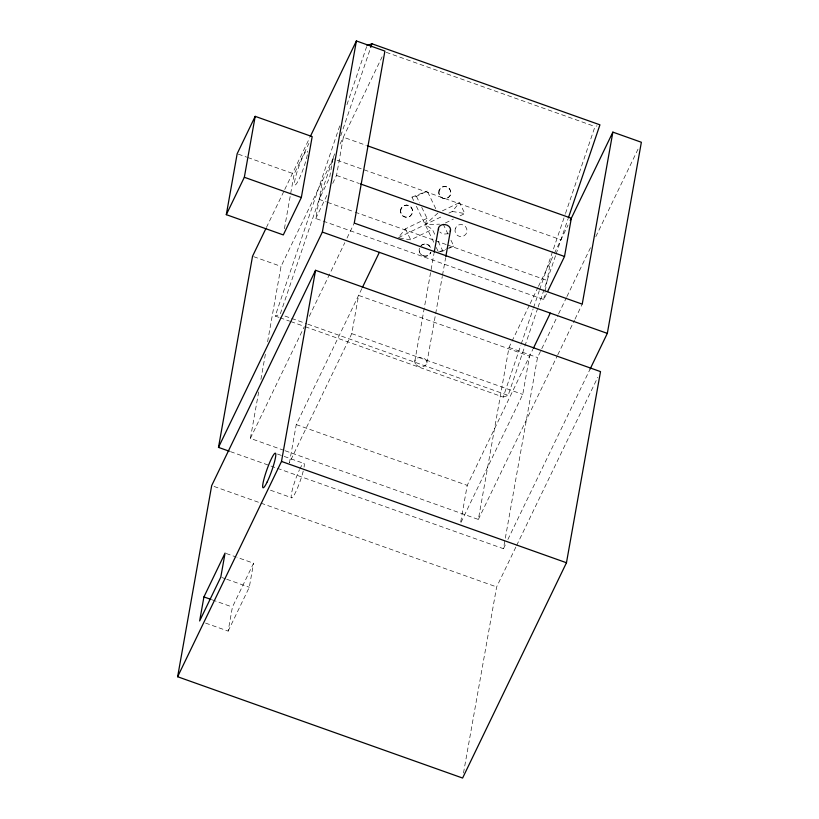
<?xml version="1.0" encoding="UTF-8"?>
<svg xmlns="http://www.w3.org/2000/svg" width="819" height="819" viewBox="0 0 819 819"><rect width="100%" height="100%" fill="white"/><g stroke="black" fill="none" stroke-linecap="round" stroke-linejoin="round"><path stroke-width="0.61" stroke-dasharray="4.09 3.07" d="M284.408 228.706L294.154 173.997L308.906 143.407M283.988 450.348L250.389 438.4L258.671 391.953M260.903 379.392L265.376 354.279M267.608 341.728L281.03 266.39L332.964 158.732L560.933 239.783M205.579 623.085L228.143 631.101L232.422 607.053L253.573 563.216L236.947 557.309M228.143 631.101L249.293 587.264L253.573 563.216M546.478 293.878L543.744 299.539L315.765 218.489L322.573 180.262M332.964 158.732L329.555 177.846L319.175 199.375L326.371 201.935M332.719 183.364L336.537 175.43L343.356 137.203L366.144 145.311M361.855 288.605L296.253 424.59L289.445 462.817L351.771 333.63L358.579 295.403L529.555 356.183L522.747 394.41L460.421 523.597L467.229 485.37L532.831 349.385M414.783 361.281L433.988 253.501M426.873 362.971L442.28 276.494M442.495 275.235L445.628 257.698M285.186 450.778L478.357 519.451L508.998 347.44L529.565 304.801M543.744 299.539L545.014 292.373M545.229 291.175L550.552 261.312M463.493 773.023L496.642 586.926L516.083 546.621M277.406 468.335L503.45 548.699L537.499 357.565L558.046 314.967M421.754 207.34L427.047 218.335L425.235 224.621L432.35 229.33L435.534 235.923M278.829 317.322L275.225 316.042L339.987 125.184M346.959 104.658L366.625 46.693M334.602 153.9L280.17 314.332L275.225 316.042M340.765 135.739L370.331 48.618M305.221 326.709L503.204 397.092L520.833 345.147M521.242 343.939L533.128 308.896M533.538 307.688L539.281 290.776M539.69 289.568L565.09 214.691M565.499 213.483L595.004 126.535L596.979 125.85M503.204 397.092L508.138 395.382L537.704 308.261M538.114 307.053L555.661 255.323M556.07 254.125L567.915 219.216M266.421 227.477L284.193 190.632M284.746 189.476L309.746 137.664M340.069 144.001L382.125 56.818M315.765 218.489L327.795 193.56M250.389 438.4L304.269 326.72M309.265 316.359L344.809 242.67M347.031 238.063L354.258 223.096M530.128 303.654L537.909 287.52M538.462 286.363L553.828 254.514M554.371 253.378L568.038 225.051M558.609 313.82L566.379 297.696M566.932 296.55L590.816 247.041M595.822 236.671L638.585 148.014M478.357 519.451L557.237 355.958M557.79 354.801L574.447 320.26M575.01 319.113L582.227 304.146M503.45 548.699L505.671 544.092M507.893 539.486L590.1 369.082M516.635 545.474L597.737 377.375M427.047 218.335L405.415 228.859L398.188 237.776L443.263 215.847M448.904 213.104L452.283 211.456L459.51 202.539L464.803 213.534L457.975 216.861M437.868 213.073L425.235 224.621L439.588 224.171M413.636 200.563L411.977 197.133L416.451 196.345L427.262 191.083L435.749 208.671M442.424 210.852L459.51 202.539M399.447 237.981L410.718 239.854L432.35 229.33M445.444 222.952L453.419 219.072M436.281 247.522L438.493 252.098L445.116 250.266M449.447 248.157L453.777 246.048L450.593 239.455M411.977 197.133L427.262 191.083M438.493 252.098L445.546 249.314M446.724 248.843L453.777 246.048M452.283 211.456L464.803 213.534M386.23 52.314L595.004 126.535M336.537 175.43L359.336 183.538M238.339 154.156L246.652 157.115M247.84 157.535L294.154 173.997M327.569 202.365L353.972 211.752M355.17 212.172L434.357 240.325M435.554 240.755L446.355 244.594M447.553 245.024L547.143 280.426M253.726 256.685L281.03 266.39M508.998 347.44L537.499 357.565M351.771 333.63L522.747 394.41M284.981 316.052L306.644 323.751M307.842 324.181L508.138 395.382M280.026 317.752L289.629 321.161M290.827 321.591L304.023 326.279M296.253 424.59L467.229 485.37M277.467 454.043L303.593 463.329M230.518 451.658L276.208 467.905M270.516 490.212L291.892 497.819M214.087 486.466L259.777 502.712M260.974 503.142L496.642 586.926M226.259 553.511L235.759 556.889M221.98 577.559L225.542 578.828M226.73 579.248L249.293 587.264M212.244 599.877L232.422 607.053M443.171 224.058L448.474 235.053M416.451 196.345L419.625 202.938M438.185 241.421L442.956 251.31M416.4 206.296L434.07 242.936M405.415 228.859L410.718 239.854M307.299 154.801A18.315 2.457 -70.4 0 1 296.58 183.569A18.315 2.457 -70.4 0 1 298.618 167.24A18.315 2.457 -70.4 0 1 307.616 152.273M299.785 469.103A18.315 2.457 -70.4 0 1 303.972 467.649M303.235 471.058A18.315 2.457 -70.4 0 1 294.779 493.867A18.315 2.457 -70.4 0 1 291.605 492.977A18.315 2.457 -70.4 0 1 299.375 469.973M448.392 233.19A6.102 4.709 10.1 0 1 439.844 231.992M420.229 246.611A6.102 6.009 70.9 0 1 431.132 248.935M421.161 245.465A6.102 6.009 70.9 0 1 430.538 247.461M439.168 190.53A6.102 6.009 70.9 0 0 446.027 198.546A6.102 6.009 70.9 0 0 449.406 188.585A6.102 6.009 70.9 0 0 439.168 190.53M400.921 209.132A6.102 6.009 70.9 0 0 407.78 217.148A6.102 6.009 70.9 0 0 411.158 207.197A6.102 6.009 70.9 0 0 400.921 209.132M423.28 255.804A6.102 6.009 70.9 0 0 430.927 252.088A6.102 6.009 70.9 0 1 423.177 255.835A6.102 6.009 70.9 0 1 419.43 248.065A6.102 6.009 70.9 0 0 423.28 255.804M455.303 228.542A6.102 6.009 70.9 0 0 462.162 236.558A6.102 6.009 70.9 0 0 465.54 226.597A6.102 6.009 70.9 0 0 455.303 228.542M439.066 190.561A6.102 6.009 70.9 0 0 445.935 198.577A6.102 6.009 70.9 0 0 449.314 188.626A6.102 6.009 70.9 0 0 439.066 190.561M400.819 209.173A6.102 6.009 70.9 0 0 407.678 217.189A6.102 6.009 70.9 0 0 411.056 207.227A6.102 6.009 70.9 0 0 400.819 209.173M416.185 364.844A6.102 4.709 10.1 0 0 426.525 364.158A6.102 4.709 10.1 0 0 419.778 357.391A6.102 4.709 10.1 0 0 416.185 364.844"/><path stroke-width="1.23" d="M226.31 214.66L237.162 153.737L255.19 116.349L312.182 136.619L301.331 197.533L283.302 234.92L226.31 214.66L244.338 177.273L255.19 116.349M177.631 676.74L211.681 485.616L315.55 270.301L600.511 371.611L566.461 562.745L462.602 778.05L177.631 676.74L281.501 461.435L315.55 270.301M229.31 451.238L218.489 447.389L252.539 256.255L265.868 228.624M203.931 596.918L199.641 620.976L220.792 577.139L225.071 553.091L203.931 596.918L211.056 599.457M218.489 447.389L322.358 232.074L356.398 40.95L384.899 51.085L354.258 223.096L582.227 304.146L612.868 132.125L641.369 142.26L607.319 333.384L590.1 369.082M434.213 252.252L438.452 228.44M445.853 256.439L450.542 230.119M547.563 291.605L564.516 256.48L571.324 218.253L367.352 145.741M370.741 47.41L371.969 43.776L599.938 124.826L568.325 218.008M310.299 136.517L356.398 40.95M362.397 287.469L379.351 252.344M570.229 220.516L612.868 132.125M533.384 348.259L550.327 313.124M367.035 45.485L371.969 43.776M360.534 183.958L564.516 256.48M244.338 177.273L301.331 197.533M322.358 232.074L607.319 333.384M281.501 461.435L566.461 562.745M438.523 229.678A6.102 4.709 10.1 0 1 445.024 224.59A6.102 4.709 10.1 0 1 450.194 231.306M267.199 481.91A18.315 2.457 -70.4 0 0 275.665 453.521A18.315 2.457 -70.4 0 0 264.865 475.89A18.315 2.457 -70.4 0 0 267.199 481.91"/></g></svg>
